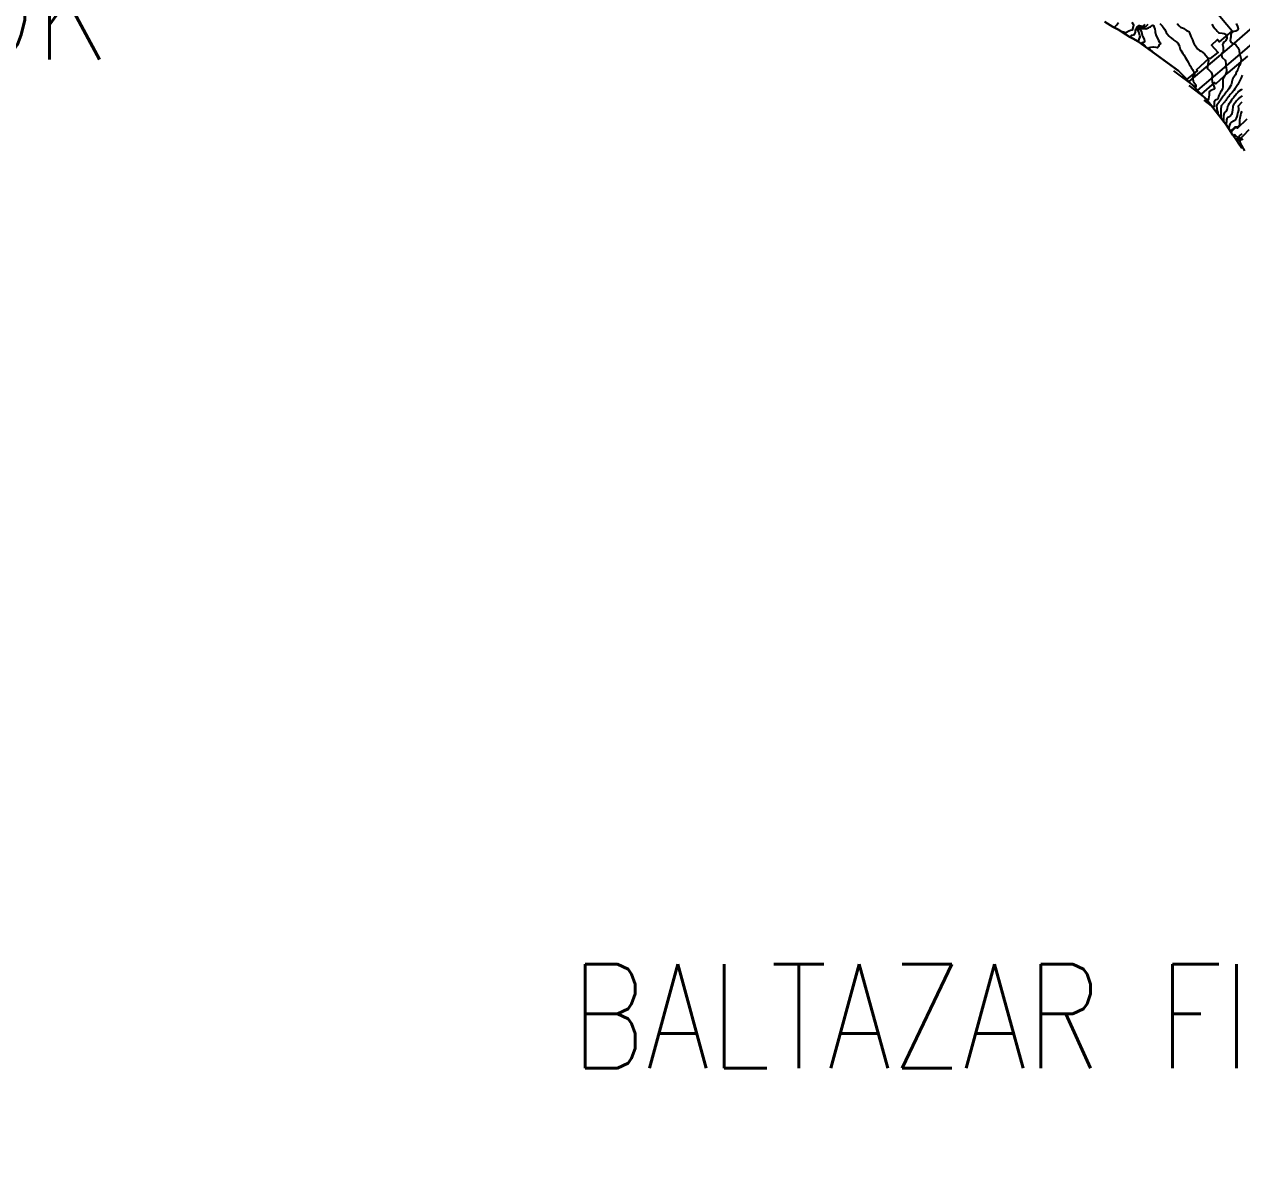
# Model space of a CAD drawing. Header units: metres. Extents: x 318500 to 325275, y 7408834 to 7428799.
# Drawn here: x 322218 to 322921, y 7420493 to 7421153 of the extents above; entities that cross this region are included whole.
import ezdxf

# ---------------------------------------------------------------- set-up
doc = ezdxf.new("R2010")
doc.units = ezdxf.units.M
doc.header["$MEASUREMENT"] = 0
doc.layers.add('_TEXTO_CONGELA', color=45, linetype='Continuous', plot=False)
for name, color, linetype in [('Area', 45, 'Continuous'), ('Curvas de Nivel 1m', 11, 'Continuous'), ('Curvas de Nivel 5m', 15, 'Continuous'), ('Edificações', 30, 'Continuous'), ('Vias Primárias', 230, 'Continuous')]:
    doc.layers.add(name, color=color, linetype=linetype)
doc.styles.add('ROMANS', font='romans', dxfattribs={"height": 0.2})

msp = doc.modelspace()

# ---------------------------------------------------------------- linework, layer by layer
at = {"layer": 'Area'}
msp.add_lwpolyline([(322921.55, 7421081.81), (322916.46, 7421089.5), (322912.73, 7421095.22), (322903.53, 7421107.09), (322901.94, 7421109.04), (322893.76, 7421117.59), (322885.02, 7421126.58), (322861.6, 7421143.5), (322859.96, 7421144.56), (322859.04, 7421145.04), (322856.73, 7421146.32), (322854.55, 7421147.61), (322850.02, 7421150.44), (322846.94, 7421152.09), (322842.44, 7421154.87)], dxfattribs=at)
at = {"layer": 'Curvas de Nivel 1m', "flags": 128}
for points, elevation in [([(322848.21, 7421152.05), (322848.66, 7421152.59), (322849.03, 7421153.06), (322850.21, 7421154.45)], 779), ([(322857.34, 7421146.33), (322857.51, 7421146.94), (322857.85, 7421147.21), (322858.12, 7421147.26), (322859.45, 7421147.6), (322860.12, 7421148.91), (322860.12, 7421148.94), (322860.16, 7421150.08), (322860.3, 7421150.91), (322861, 7421152.08), (322862.2, 7421152.74), (322862.33, 7421152.75), (322864.19, 7421152.4), (322864.61, 7421152.43), (322865.01, 7421152.84), (322865.45, 7421153.6)], 781), ([(322862.15, 7421143.5), (322861.81, 7421144.02), (322862.16, 7421144.81), (322862.22, 7421144.88), (322862.76, 7421146.22), (322862.69, 7421146.87), (322862.15, 7421148.55), (322861.94, 7421148.88), (322861.23, 7421149.96), (322861.16, 7421150.9), (322861.52, 7421151.55), (322862.18, 7421151.85), (322863.18, 7421151.87), (322864.18, 7421151.74), (322865.2, 7421151.82), (322866.19, 7421152.46), (322866.39, 7421152.64), (322866.63, 7421152.82), (322867.5, 7421153.52)], 782), ([(322865.89, 7421140.93), (322864.03, 7421142.87), (322864.01, 7421142.91), (322864.07, 7421142.94), (322865.46, 7421143.46), (322865.33, 7421144.84), (322864.42, 7421146.54), (322864.22, 7421146.85), (322864.12, 7421147.06), (322863.69, 7421148.86), (322863.29, 7421150), (322862.17, 7421150.54), (322861.98, 7421150.7), (322861.97, 7421150.88), (322862.04, 7421151.01), (322862.17, 7421151.07), (322863.96, 7421151.06), (322864.17, 7421151.05), (322866.1, 7421150.9), (322866.17, 7421150.9), (322867.55, 7421151.44), (322868.18, 7421151.79), (322868.86, 7421152.12), (322869.79, 7421152.78), (322870.05, 7421152.92), (322870.2, 7421152.96), (322870.48, 7421152.77), (322870.78, 7421152.17), (322871.21, 7421150.76), (322871.43, 7421149.48), (322871.56, 7421148.76), (322872.12, 7421146.75), (322873.18, 7421144.73), (322873.46, 7421144.11), (322874.07, 7421143.14), (322874.26, 7421142.9), (322874.38, 7421142.72), (322874.49, 7421142.28), (322874.06, 7421141.83), (322873.54, 7421141.23), (322873.38, 7421140.73), (322872.87, 7421139.89), (322872.03, 7421140.02), (322870.5, 7421140.3), (322870.03, 7421140.25), (322868.74, 7421140.08), (322867.78, 7421139.93), (322868.16, 7421139.37), (322870, 7421137.78)], 783), ([(322874.22, 7421153.95), (322875.53, 7421152.7), (322876.19, 7421151.85), (322876.86, 7421150.68), (322877.55, 7421149.28), (322877.84, 7421148.67), (322878.14, 7421148.22), (322879.54, 7421146.65), (322880.11, 7421146.09), (322881.96, 7421144.61), (322882.04, 7421144.56), (322882.09, 7421144.53), (322882.31, 7421144.38), (322884.08, 7421143.25), (322884.42, 7421142.93), (322884.64, 7421142.58), (322885.06, 7421141.58), (322885.45, 7421140.57), (322886.02, 7421139.19), (322886.35, 7421138.55), (322886.96, 7421137.51), (322887.53, 7421136.54), (322887.98, 7421135.79), (322888.74, 7421134.52), (322889.93, 7421132.51), (322890.69, 7421131.27), (322891.14, 7421130.49), (322891.89, 7421129.22), (322892.34, 7421128.47), (322893.01, 7421127.32), (322893.51, 7421126.46), (322893.64, 7421126.24), (322893.84, 7421125.8), (322894.23, 7421124.45), (322894.19, 7421124.08), (322893.82, 7421123.64), (322893.26, 7421123.01), (322893.15, 7421122.46), (322893.43, 7421120.8), (322893.51, 7421120.45), (322893.77, 7421120.12), (322894.95, 7421118.44), (322894.95, 7421117.22), (322894.36, 7421117.57), (322882.36, 7421126.61)], 782), ([(322884.22, 7421153.93), (322885.32, 7421152.57), (322886.19, 7421151.9), (322887.37, 7421151.36), (322888.18, 7421150.97), (322888.76, 7421150.53), (322889.55, 7421149.91), (322890.16, 7421149.72), (322891.01, 7421149.35), (322891.39, 7421148.49), (322892.07, 7421146.53), (322892.09, 7421146.48), (322892.12, 7421146.39), (322893.07, 7421144.47), (322893.71, 7421142.83), (322893.85, 7421142.46), (322894.06, 7421142.07), (322894.71, 7421141.11), (322895.23, 7421140.44), (322895.56, 7421139.96), (322896.02, 7421139.3), (322897.17, 7421138.41), (322897.73, 7421138.12), (322898.01, 7421137.95), (322899.99, 7421136.38), (322901.77, 7421134.35), (322901.96, 7421134.05), (322902.35, 7421132.34), (322901.91, 7421130.35), (322901.63, 7421128.6), (322901.62, 7421128.35), (322901.87, 7421127.68), (322903.27, 7421126.33), (322903.59, 7421126.06), (322903.84, 7421125.76), (322904.3, 7421124.78), (322904.35, 7421124.31), (322904.36, 7421123.77), (322904.22, 7421122.31), (322904.21, 7421121.9), (322904.47, 7421120.31), (322904.8, 7421119.35), (322905.24, 7421118.3), (322905.73, 7421116.63), (322905.79, 7421116.29), (322905.79, 7421116.22), (322905.72, 7421116.17), (322905.51, 7421116.09), (322903.7, 7421115.29), (322903.1, 7421114.93), (322902.71, 7421114.33), (322902.67, 7421113.33), (322902.62, 7421112.34), (322902.47, 7421111.52), (322902.25, 7421110.34), (322902.13, 7421109.84), (322902, 7421109.86), (322901.54, 7421109.97), (322900.87, 7421110.48), (322900.17, 7421111.09), (322891.1, 7421118.16)], 781), ([(322918.23, 7421153.92), (322919.01, 7421152.13), (322919.4, 7421150.91), (322919.21, 7421150.12), (322918.16, 7421149.49), (322917.02, 7421149.3), (322916.16, 7421148.97), (322915.48, 7421148.17), (322915.16, 7421147.15), (322915.12, 7421146.17), (322915.02, 7421145.26), (322914.86, 7421144.18), (322915.16, 7421143.25), (322916.07, 7421142.63), (322917.25, 7421142.15), (322918.06, 7421141.57), (322918.72, 7421140.8), (322919.21, 7421140.12), (322920.02, 7421138.48), (322920.09, 7421138.11), (322920.2, 7421136.32), (322920.25, 7421136.11), (322920.42, 7421135.67), (322920.97, 7421134.09), (322921.17, 7421133.31), (322921.04, 7421132.09), (322920.74, 7421131.29), (322920.36, 7421130.1), (322920.25, 7421129.76), (322919.89, 7421129.03), (322919.58, 7421128.41), (322919.47, 7421128.12), (322919.21, 7421127.45), (322918.61, 7421126.13), (322918.38, 7421125.61), (322917.83, 7421124.37), (322917.76, 7421124.21), (322917.72, 7421124.14), (322917, 7421122.96), (322916.4, 7421122.15), (322916.2, 7421121.75), (322915.82, 7421120.16), (322915.81, 7421120.13), (322915.78, 7421120.03), (322915.33, 7421118.59), (322915.16, 7421118.17), (322914.68, 7421117.23), (322914.13, 7421116.18), (322913.71, 7421115.58), (322913.08, 7421114.82), (322912.59, 7421114.2), (322912.19, 7421113.7), (322911.68, 7421113.04), (322911.32, 7421112.57), (322911.06, 7421112.22), (322910.47, 7421111.42), (322909.64, 7421110.28), (322909.63, 7421110.25), (322909.57, 7421110.18), (322908.2, 7421108.26), (322907.61, 7421107.6), (322907.03, 7421106.84), (322906.95, 7421106.28), (322907.2, 7421104.64), (322907.55, 7421103.07), (322907.72, 7421102.45), (322907.74, 7421102.27), (322907.73, 7421102.07), (322907.73, 7421102.01)], 779), ([(322921.83, 7421124.08), (322921.26, 7421122.64), (322920.99, 7421122.09), (322919.98, 7421120.31), (322919.88, 7421120.11), (322919.84, 7421120.05), (322919.78, 7421119.91), (322919.19, 7421118.69), (322918.86, 7421118.12), (322918.4, 7421117.47), (322917.72, 7421116.43), (322917.61, 7421116.25), (322917.54, 7421116.14), (322916.87, 7421115.31), (322915.93, 7421114.16), (322915.83, 7421114.03), (322915.7, 7421113.87), (322914.91, 7421112.94), (322914.27, 7421112.18), (322914.01, 7421111.84), (322913.66, 7421111.37), (322913.16, 7421110.68), (322912.8, 7421110.2), (322912.31, 7421109.53), (322911.62, 7421108.6), (322911.31, 7421108.21), (322909.59, 7421106.28), (322909.57, 7421106.24), (322909.36, 7421104.45), (322909.4, 7421104.24), (322909.42, 7421104.1), (322909.4, 7421102.24), (322909.35, 7421100.4), (322909.34, 7421099.8)], 778), ([(322921.72, 7421115.92), (322921.27, 7421115.64), (322919.7, 7421114.57), (322919.24, 7421114.11), (322918.55, 7421113.26), (322917.67, 7421112.22), (322917.63, 7421112.17), (322917.6, 7421112.13), (322916.73, 7421111.07), (322916.01, 7421110.15), (322915.63, 7421109.66), (322914.55, 7421108.18), (322914.17, 7421107.63), (322913.6, 7421106.75), (322913.39, 7421106.4), (322913.31, 7421106.19), (322913.06, 7421104.7), (322912.96, 7421104.2), (322912.48, 7421103.27), (322911.54, 7421102.45), (322911.4, 7421102.21), (322911.06, 7421100.68), (322911.01, 7421100.22), (322910.97, 7421098.74), (322910.95, 7421098.02), (322910.94, 7421097.6)], 777), ([(322921.67, 7421112.05), (322920.5, 7421111.25), (322919.65, 7421110.51), (322919.46, 7421110.3), (322919.31, 7421110.11), (322918.57, 7421109.19), (322917.75, 7421108.13), (322917.69, 7421108.06), (322917.62, 7421107.97), (322916.81, 7421106.93), (322916.39, 7421106.15), (322916.29, 7421105.44), (322916.21, 7421104.15), (322915.89, 7421102.5), (322915.81, 7421102.16), (322915.74, 7421101.95), (322915.53, 7421101.42), (322915.06, 7421100.63), (322914.47, 7421100.18), (322913.83, 7421099.86), (322913.5, 7421099.63), (322912.89, 7421098.8), (322912.73, 7421098.2), (322912.62, 7421097.05), (322912.56, 7421095.98), (322912.55, 7421095.55), (322912.55, 7421095.4)], 776), ([(322921.55, 7421103), (322921.05, 7421102.09), (322920.73, 7421100.89), (322920.6, 7421100.09), (322920.45, 7421099.14), (322920.28, 7421098.1), (322920.15, 7421096.78), (322920.24, 7421096.1), (322920.32, 7421095.22), (322919.43, 7421094.33), (322919.27, 7421094.28), (322918.49, 7421094.12), (322917.62, 7421093.94), (322917.43, 7421093.83), (322916.51, 7421093.05), (322915.4, 7421092.24), (322915.39, 7421092.17), (322915.59, 7421091.22)], 774), ([(322921.48, 7421090.08), (322921.43, 7421090.03), (322921.38, 7421089.99), (322920.18, 7421089.29), (322919.65, 7421088.11), (322919.49, 7421087.96), (322919.35, 7421087.98), (322917.82, 7421089.23), (322917.11, 7421089.52), (322917.08, 7421089.18)], 773), ([(322921.51, 7421087.91), (322921.35, 7421087.77), (322920.2, 7421087.23), (322919.33, 7421086.97), (322918.82, 7421087.15), (322918.58, 7421087.25), (322918.57, 7421087.13)], 772), ([(322922.17, 7421087.23), (322921.33, 7421086.7), (322920.88, 7421086.53), (322920.41, 7421086.09), (322920.64, 7421084.76), (322923.09, 7421080.28)], 771)]:
    msp.add_lwpolyline(points, dxfattribs=dict(at, elevation=elevation))
at = {"layer": 'Curvas de Nivel 5m', "flags": 128}
for points, elevation in [([(322852.57, 7421149.4), (322854.32, 7421148.81), (322854.89, 7421148.98), (322856.16, 7421149.7), (322857.23, 7421150.01), (322858.16, 7421150.23), (322858.54, 7421150.55), (322858.62, 7421150.93), (322858.9, 7421152.22), (322859.17, 7421152.92), (322858.22, 7421154.54)], 780), ([(322904.22, 7421153.51), (322905.09, 7421152.31), (322906.18, 7421150.91), (322906.64, 7421150.29), (322907.34, 7421149.46), (322908.16, 7421148.79), (322908.53, 7421148.64), (322910.15, 7421148.36), (322911.32, 7421148.23), (322912.14, 7421147.73), (322912.87, 7421146.21), (322912.83, 7421145.49), (322912.25, 7421144.22), (322912.09, 7421143.97), (322911.21, 7421143.1), (322910.55, 7421142.24), (322910.47, 7421141.82), (322910.7, 7421140.23), (322910.77, 7421139.49), (322910.82, 7421138.23), (322910.69, 7421137.55), (322909.99, 7421136.71), (322909.79, 7421136.24), (322909.97, 7421134.74), (322910.23, 7421134.24), (322911.94, 7421132.74), (322912.15, 7421132.22), (322912.31, 7421130.61), (322912.34, 7421130.21), (322912.38, 7421129.73), (322912.57, 7421128.21), (322912.71, 7421127.37), (322912.71, 7421126.21), (322912.18, 7421124.56), (322912.01, 7421124.22), (322911.94, 7421124.11), (322911.83, 7421123.93), (322911.15, 7421122.88), (322910.77, 7421122.23), (322910.57, 7421121.45), (322910.55, 7421120.23), (322910.63, 7421119.36), (322910.68, 7421118.23), (322910.61, 7421117.36), (322910.36, 7421116.23), (322909.71, 7421114.9), (322909.31, 7421114.25), (322908.74, 7421113.19), (322908.34, 7421112.26), (322908.16, 7421111.76), (322907.68, 7421110.27), (322907.64, 7421110.22), (322906.32, 7421109.59), (322905.62, 7421108.62), (322905.55, 7421108.29), (322905.51, 7421106.37), (322905.31, 7421105.71), (322904.99, 7421105.77), (322904.73, 7421105.87), (322904.43, 7421106.1), (322904.09, 7421106.4), (322899.84, 7421109.71)], 780), ([(322921.62, 7421108.57), (322921.14, 7421108.09), (322919.59, 7421106.39), (322919.46, 7421106.24), (322919.42, 7421106.11), (322919.57, 7421104.54), (322919.59, 7421104.11), (322919.56, 7421103.84), (322919.22, 7421102.44), (322919.14, 7421102.11), (322918.8, 7421100.84), (322918.61, 7421100.12), (322918.34, 7421099.28), (322917.8, 7421098.13), (322917.66, 7421097.95), (322917.48, 7421097.83), (322916.85, 7421097.52), (322915.47, 7421096.7), (322914.92, 7421096.17), (322914.4, 7421095.22), (322914.17, 7421094.18), (322914.08, 7421093.52), (322914.1, 7421093.27)], 775)]:
    msp.add_lwpolyline(points, dxfattribs=dict(at, elevation=elevation))
at = {"layer": 'Edificações'}
for points in [[(322842.44, 7421154.87), (322846.94, 7421152.09), (322850.02, 7421150.44), (322854.55, 7421147.61), (322856.73, 7421146.32), (322859.04, 7421145.04), (322859.96, 7421144.56), (322861.6, 7421143.5), (322885.02, 7421126.58), (322889.82, 7421121.64), (322895.85, 7421126.61), (322895.28, 7421127.24), (322902.77, 7421134), (322903.4, 7421133.65), (322907.86, 7421137.25), (322904.04, 7421141.42), (322907.55, 7421144.63), (322908.73, 7421143.35), (322915.91, 7421149.61), (322895.54, 7421173.95)], [(322924.89, 7421135.09), (322913.56, 7421125.44), (322906.59, 7421119.02), (322905.85, 7421119.76), (322898.1, 7421113.05), (322901.94, 7421109.04), (322903.53, 7421107.09), (322912.73, 7421095.22), (322915.27, 7421091.31), (322918.4, 7421094.21), (322919.02, 7421093.53), (322924.7, 7421098.78)], [(322925.58, 7421092.43), (322919.1, 7421085.51), (322921.55, 7421081.81)]]:
    msp.add_lwpolyline(points, dxfattribs=at)
at = {"layer": 'Vias Primárias'}
for points in [[(323715.64, 7420145.55, 0), (323709.04, 7420132.94)], [(323831.09, 7420001.79, 0), (323833.84, 7420008.44, 0.220888)], [(322891.06, 7421120.37), (322914.35, 7421140.16), (322959.42, 7421179.3), (322971.86, 7421189.51, 0.308962), (322974.1, 7421197.19, 0.112994), (322970.26, 7421203.6, 0.058394), (322964.82, 7421208.07), (322936.18, 7421223.76), (322910.08, 7421237.53, 0.215856), (322902.05, 7421238.01, 0.084718), (322894.94, 7421233.8), (322881, 7421218.06), (322863.15, 7421197.8), (322844.7, 7421175.13), (322833.13, 7421160.35)], [(322930.77, 7421064.61), (322962.31, 7421085.91), (322987.27, 7421103.52), (323017.33, 7421126.24), (323030.59, 7421138.04), (323054.46, 7421159.11), (323062.11, 7421166.18, 0.252534), (323063.37, 7421169.85), (323057.08, 7421184.06, -0.086605), (323054.63, 7421193.92), (323054.17, 7421204.62), (323054.79, 7421213.14), (323055.57, 7421224.31, 0.131045), (323053.71, 7421233.91, 0.137655), (323047.67, 7421240.72, 0.293917), (323041, 7421240.72), (323028.59, 7421229.71), (323013.87, 7421217), (322984.57, 7421191.89), (322952.94, 7421164.29), (322920.39, 7421136.24), (322895.9, 7421115.34)]]:
    msp.add_lwpolyline(points, format="xyb", dxfattribs=at)

# ---------------------------------------------------------------- texts
at = {"layer": '_TEXTO_CONGELA', "style": 'ROMANS', "width": 0.8}
for s, p in [('KM114+605 OK', (321753.07, 7421133.2)), ('BALTAZAR FIDELIS', (322533.82, 7420550.1))]:
    msp.add_text(s, height=60, dxfattribs=at).set_placement(p)

doc.saveas('drawing.dxf')
